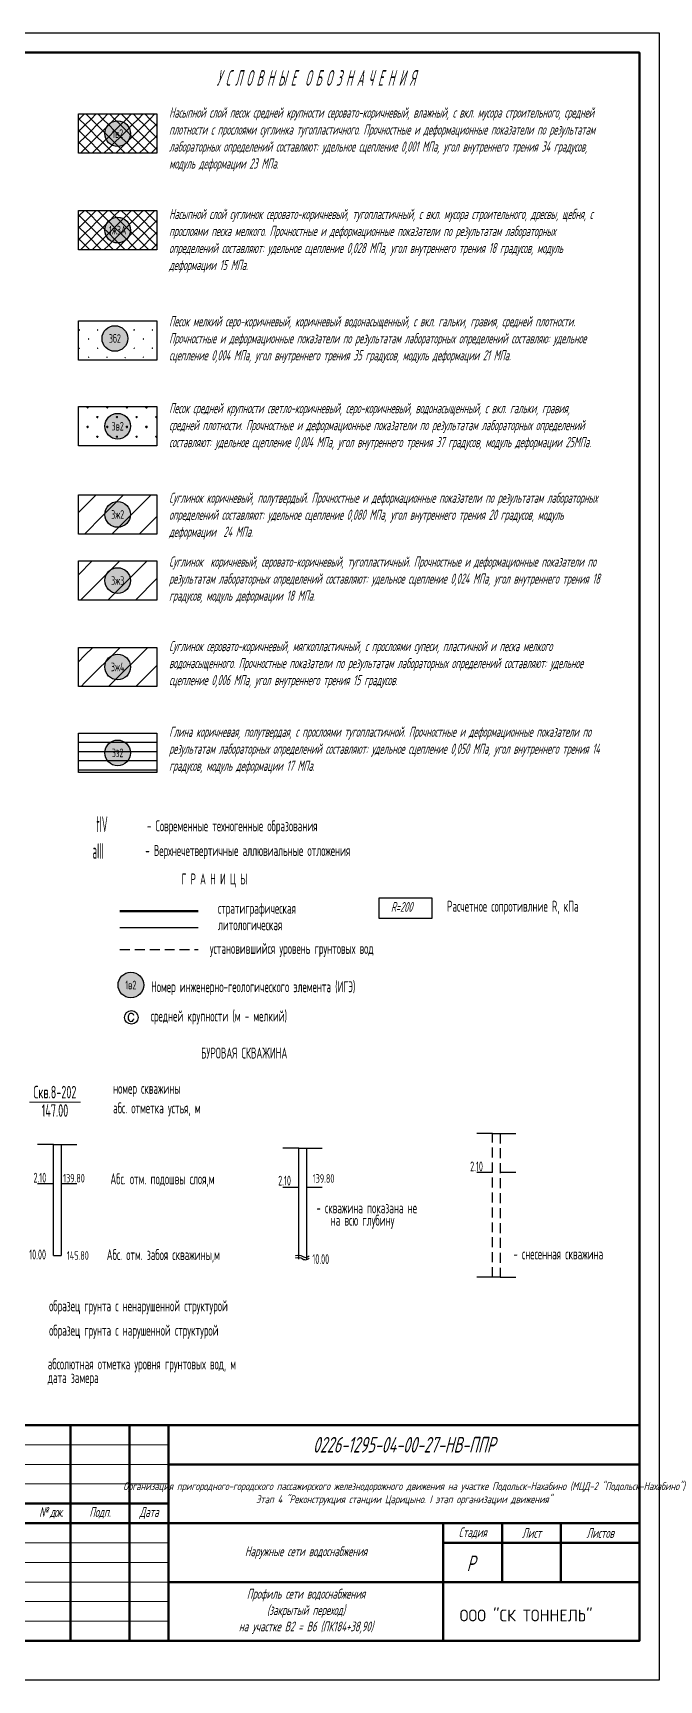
# Model space of a CAD drawing. Header units: metres. Extents: x -30 to 2050, y -904 to 400.
# Drawn here: x 1296.5 to 1456.1, y -904 to -484 of the extents above; entities that cross this region are included whole.
import ezdxf
from ezdxf.enums import TextEntityAlignment as Align

# ---------------------------------------------------------------- set-up
doc = ezdxf.new("R2010")
doc.units = ezdxf.units.M
doc.header["$LTSCALE"] = 0.2
doc.linetypes.add('штриховая', pattern=[19.05, 12.7, -6.35])
doc.layers.add('МГТ_ИГ_Геология', color=252, linetype='Continuous')
doc.styles.add('GOST-2.304_Type-B', font='GOST_Common.ttf')
doc.styles.add('SPDS', font='SPDS', dxfattribs={"width": 0.7, "oblique": 15, "height": 2.5})
doc.styles.get("Standard").update_dxf_attribs({"font": 'SPDS.shx', "width": 0.7, "oblique": 15, "height": 3})
doc.styles.add('Стиль Simplex', font='simplex.shx')
doc.styles.add('ШТАМП_СПДС', font='spds.shx', dxfattribs={"width": 0.8, "oblique": 15, "height": 2.5})

# ---------------------------------------------------------------- blocks, each defined once
blk = doc.blocks.new('CCE')
at = {"layer": 'МГТ_ИГ_Геология', "flags": 128}
blk.add_lwpolyline([(0.238, 0.049), (0.229, 0.075), (0.212, 0.091), (0.196, 0.103), (0.17, 0.107), (0.147, 0.103), (0.131, 0.093), (0.119, 0.084), (0.112, 0.068), (0.103, 0.049), (0.096, 0.035), (0.096, 0.014), (0.096, -0.005), (0.096, -0.023), (0.1, -0.04), (0.114, -0.063), (0.131, -0.084), (0.142, -0.091), (0.168, -0.098), (0.191, -0.096), (0.203, -0.091), (0.226, -0.07), (0.233, -0.049), (0.238, -0.04), (0.238, -0.033)], dxfattribs=at)
at = {"layer": 'МГТ_ИГ_Геология'}
blk.add_circle((0.178, 0.004), 0.173, dxfattribs=at)
blk = doc.blocks.new('круг1_-30_2')
at = {"layer": 'МГТ_ИГ_Геология', "true_color": 0xffffff}
blk.add_hatch(color=7, dxfattribs=at).paths.add_polyline_path([(-0.327, 0, 1), (0.327, 0, 1)])
at = {"color": 7, "lineweight": 25}
blk.add_circle((0, 0), 0.327, dxfattribs=at)
at = {"color": 7, "lineweight": 25, "style": 'Стиль Simplex', "width": 0.590909}
blk.add_text('1в2', height=0.22, dxfattribs=at).set_placement((0, 0), align=Align.MIDDLE_CENTER)
blk = doc.blocks.new('уке')
at = {"layer": 'МГТ_ИГ_Геология'}
blk.add_lwpolyline([(147.85, -230.19), (161.29, -230.19), (161.29, -235.48), (147.85, -235.48)], close=True, dxfattribs=at)
at = {"layer": 'МГТ_ИГ_Геология', "insert": (150.84, -231.29), "char_height": 2.5, "attachment_point": 1}
blk.add_mtext_dynamic_manual_height_columns('R=200', width=10.097, gutter_width=15, heights=[0], dxfattribs=at)
blk = doc.blocks.new('круг1_-26_3_-64_')
at = {"layer": 'МГТ_ИГ_Геология', "true_color": 0xffffff}
blk.add_hatch(color=7, dxfattribs=at).paths.add_polyline_path([(-0.327, 0, 1), (0.327, 0, 1)])
at = {"color": 7, "lineweight": 25}
blk.add_circle((0, 0), 0.327, dxfattribs=at)
at = {"color": 7, "lineweight": 20, "style": 'Стиль Simplex', "width": 0.590909}
blk.add_text('1ж3А', height=0.22, dxfattribs=at).set_placement((0, 0), align=Align.MIDDLE_CENTER)
blk = doc.blocks.new('круг3_-31_2')
at = {"true_color": 0xffffff}
blk.add_hatch(color=7, dxfattribs=at).paths.add_polyline_path([(-0.327, 0, 1), (0.327, 0, 1)])
at = {"color": 7, "lineweight": 25}
blk.add_circle((0, 0), 0.327, dxfattribs=at)
at = {"color": 18, "lineweight": 25, "true_color": 0x000000, "style": 'Стиль Simplex', "width": 0.590909}
blk.add_text('3б2', height=0.22, dxfattribs=at).set_placement((0, 0), align=Align.MIDDLE_CENTER)
blk = doc.blocks.new('круг3_-30_2')
at = {"true_color": 0xffffff}
blk.add_hatch(color=7, dxfattribs=at).paths.add_polyline_path([(-0.327, 0, 1), (0.327, 0, 1)])
at = {"color": 7, "lineweight": 25}
blk.add_circle((0, 0), 0.327, dxfattribs=at)
at = {"color": 7, "lineweight": 25, "style": 'Стиль Simplex', "width": 0.590909}
blk.add_text('3в2', height=0.22, dxfattribs=at).set_placement((0, 0), align=Align.MIDDLE_CENTER)
blk = doc.blocks.new('круг3_-26_2')
at = {"true_color": 0xffffff}
blk.add_hatch(color=7, dxfattribs=at).paths.add_polyline_path([(-0.327, 0, 1), (0.327, 0, 1)])
at = {"color": 7, "lineweight": 25}
blk.add_circle((0, 0), 0.327, dxfattribs=at)
at = {"color": 7, "lineweight": 25, "style": 'Стиль Simplex', "width": 0.590909}
blk.add_text('3ж2', height=0.22, dxfattribs=at).set_placement((0, 0), align=Align.MIDDLE_CENTER)
blk = doc.blocks.new('круг3_-26_3')
at = {"true_color": 0xffffff}
blk.add_hatch(color=7, dxfattribs=at).paths.add_polyline_path([(-0.327, 0, 1), (0.327, 0, 1)])
at = {"color": 7, "lineweight": 25}
blk.add_circle((0, 0), 0.327, dxfattribs=at)
at = {"color": 7, "lineweight": 25, "style": 'Стиль Simplex', "width": 0.590909}
blk.add_text('3ж3', height=0.22, dxfattribs=at).set_placement((0, 0), align=Align.MIDDLE_CENTER)
blk = doc.blocks.new('круг3_-26_4')
at = {"true_color": 0xffffff}
blk.add_hatch(color=7, dxfattribs=at).paths.add_polyline_path([(-0.327, 0, 1), (0.327, 0, 1)])
at = {"color": 7, "lineweight": 25}
blk.add_circle((0, 0), 0.327, dxfattribs=at)
at = {"color": 7, "lineweight": 25, "style": 'Стиль Simplex', "width": 0.590909}
blk.add_text('3ж4', height=0.22, dxfattribs=at).set_placement((0, 0), align=Align.MIDDLE_CENTER)
blk = doc.blocks.new('круг3_-25_2')
at = {"true_color": 0xffffff}
blk.add_hatch(color=7, dxfattribs=at).paths.add_polyline_path([(-0.327, 0, 1), (0.327, 0, 1)])
at = {"color": 7, "lineweight": 25}
blk.add_circle((0, 0), 0.327, dxfattribs=at)
at = {"color": 18, "lineweight": 25, "true_color": 0x000000, "style": 'Стиль Simplex', "width": 0.590909}
blk.add_text('3з2', height=0.22, dxfattribs=at).set_placement((0, 0), align=Align.MIDDLE_CENTER)
blk = doc.blocks.new('DN')
at = {"linetype": 'Continuous', "lineweight": 30, "flags": 128}
for points in [[(-0.126, -0.007), (-0.117, -0.002), (-0.073, 0.011), (-0.033, 0.011), (0.003, 0), (0.02, -0.007), (0.039, -0.019), (0.074, -0.037), (0.103, -0.043), (0.125, -0.048), (0.151, -0.043), (0.18, -0.036), (0.213, -0.019), (0.223, -0.012)], [(-0.126, -0.068), (-0.117, -0.063), (-0.073, -0.05), (-0.033, -0.05), (0.003, -0.059), (0.02, -0.067), (0.039, -0.079), (0.074, -0.098), (0.103, -0.103), (0.125, -0.108), (0.151, -0.103), (0.18, -0.095), (0.213, -0.079), (0.223, -0.072)]]:
    blk.add_lwpolyline(points, dxfattribs=at)

msp = doc.modelspace()

# ---------------------------------------------------------------- hatches: boundary and pattern name
at = {"layer": 'МГТ_ИГ_Геология'}
h = msp.add_hatch(dxfattribs=at)
h.set_pattern_fill('GR24', color=251, scale=10, style=0, pattern_type=2)
h.set_pattern_definition([(225, (-866.7152, -1969.9772), (3e-16, -3), [2.1213, -2.1213407]), (315, (-868.2152, -1968.4772), (3, 0), [2.1213, -2.1213407]), (45, (-869.7152, -1969.9772), (0, 3), [2.1213, -2.1213407]), (135, (-868.2152, -1971.4772), (-3, 3e-16), [2.1213, -2.1213407])])
h.paths.add_polyline_path([(1308.0692, -504.67718), (1328.0692, -504.67718), (1328.0692, -514.67718), (1308.0692, -514.67718)])
h = msp.add_hatch(dxfattribs=at)
h.set_pattern_fill('GR24', color=251, scale=10, style=0, pattern_type=2)
h.set_pattern_definition([(225, (-866.7152, -1964.5938), (3e-16, -3), [2.1213, -2.1213407]), (315, (-868.2152, -1963.0938), (3, 0), [2.1213, -2.1213407]), (45, (-869.7152, -1964.5938), (0, 3), [2.1213, -2.1213407]), (135, (-868.2152, -1966.0938), (-3, 3e-16), [2.1213, -2.1213407])])
h.paths.add_polyline_path([(1308.0692, -529.29378), (1328.0692, -529.29378), (1328.0692, -539.29378), (1308.0692, -539.29378)])
h = msp.add_hatch(dxfattribs=at)
h.set_pattern_fill('GR29', color=251, scale=10, style=0, pattern_type=2)
h.set_pattern_definition([(197.87055, (-396.82974, -726.91464), (-13.93858614, -4.643934418), [0.05431, -151.279249]), (197.87055, (-399.12974, -729.21464), (-13.93858614, -4.643934418), [0.05431, -151.279249]), (270, (-399.181, -729.2314), (4.646195, 3e-16), [0.054306, -4.589628]), (270, (-396.881, -726.9314), (4.646195, 3e-16), [0.054306, -4.589628]), (342.12945, (-396.88074, -726.98564), (130.093470641, -41.795409755), [0.05431, -151.279249]), (342.12945, (-399.18074, -729.28564), (130.093470641, -41.795409755), [0.05431, -151.279249]), (53.95936, (-396.82974, -727.00264), (23.2309769, 32.50754092), [0.05431, -63.120667]), (53.95936, (-399.12974, -729.30264), (23.2309769, 32.50754092), [0.05431, -63.120667]), (126.04064, (-399.09754, -729.25864), (-13.93858614, 18.57573767), [0.054306, -63.120671]), (126.04064, (-396.79754, -726.95864), (-13.93858614, 18.57573767), [0.054306, -63.120671])])
h.paths.add_polyline_path([(1328.0692, -557.44192), (1308.0692, -557.44192), (1308.0692, -567.44192), (1328.0692, -567.44192)])
h.paths.add_polyline_path([(1314.08906, -561.92498, -1), (1320.6349, -561.92498, -1)], flags=16)
h = msp.add_hatch(dxfattribs=at)
h.set_pattern_fill('GR28', color=251, scale=10, style=0, pattern_type=2)
h.set_pattern_definition([(90, (-869.7152, -1999.5104), (-2.5, 2.5), [0.11, -4.89]), (45, (-869.7152, -1999.4004), (-2.5, 2.5), [0.113137, -3.422397]), (0, (-869.6352, -1999.3204), (2.5, 2.5), [0.11, -4.89]), (315, (-869.5252, -1999.3204), (2.5, 2.5), [0.113137, -3.422397]), (90, (-869.4452, -1999.5104), (-2.5, 2.5), [0.11, -4.89]), (45, (-869.5252, -1999.5904), (-2.5, 2.5), [0.113137, -3.422397]), (0, (-869.6352, -1999.5904), (2.5, 2.5), [0.11, -4.89]), (315, (-869.7152, -1999.5104), (2.5, 2.5), [0.113137, -3.422397])])
h.paths.add_polyline_path([(1308.0692, -579.29036), (1328.0692, -579.29036), (1328.0692, -589.29036), (1308.0692, -589.29036)])
h = msp.add_hatch(dxfattribs=at)
h.set_pattern_fill('GR38', color=251, scale=10, style=0, pattern_type=2)
h.set_pattern_definition([(45, (-869.715, -1993.096), (0, 21), [9.8995, -19.79898]), (45, (-855.715, -2007.096), (0, 21), [9.8995, -19.79898]), (45, (-869.715, -2007.096), (0, 21), [14.142, -15.55648]), (45, (-859.715, -1997.096), (0, 21), [15.556, -14.14248]), (45, (-862.715, -2007.096), (0, 21), [19.799, -9.89948]), (45, (-869.715, -2000.096), (0, 21), [19.799, -9.89948])])
h.paths.add_polyline_path([(1308.0692, -601.79638), (1328.0692, -601.79638), (1328.0692, -611.79638), (1308.0692, -611.79638)])
h = msp.add_hatch(dxfattribs=at)
h.set_pattern_fill('GR38', color=251, scale=10, style=0, pattern_type=2)
h.set_pattern_definition([(45, (-869.715, -1994.942), (0, 21), [9.8995, -19.79898]), (45, (-855.715, -2008.942), (0, 21), [9.8995, -19.79898]), (45, (-869.715, -2008.942), (0, 21), [14.142, -15.55648]), (45, (-859.715, -1998.942), (0, 21), [15.556, -14.14248]), (45, (-862.715, -2008.942), (0, 21), [19.799, -9.89948]), (45, (-869.715, -2001.942), (0, 21), [19.799, -9.89948])])
h.paths.add_polyline_path([(1308.0692, -618.64179), (1328.0692, -618.64179), (1328.0692, -628.64179), (1308.0692, -628.64179)])
h = msp.add_hatch(dxfattribs=at)
h.set_pattern_fill('GR38', color=256, scale=10, style=0, pattern_type=2)
h.set_pattern_definition([(45, (1099.731, -2000.684), (0, 21), [9.8995, -19.799]), (45, (1113.731, -2014.684), (0, 21), [9.8995, -19.799]), (45, (1099.731, -2014.684), (0, 21), [14.142, -15.5565]), (45, (1109.731, -2004.684), (0, 21), [15.556, -14.1425]), (45, (1106.731, -2014.684), (0, 21), [19.799, -9.8995]), (45, (1099.731, -2007.684), (0, 21), [19.799, -9.8995])])
h.paths.add_polyline_path([(1308.0692, -640.68441), (1328.0692, -640.68441), (1328.0692, -650.68441), (1308.0692, -650.68441)])
h = msp.add_hatch(dxfattribs=at)
h.set_pattern_fill('GR07', color=251, scale=10, style=0, pattern_type=2)
h.set_pattern_definition([(0, (-869.805, -2022.883), (0, 7), [16.33, 0]), (0, (-869.805, -2020.553), (0, 7), [16.33, 0]), (0, (-869.805, -2018.213), (0, 7), [16.33, 0])])
h.paths.add_polyline_path([(1308.0692, -662.5831), (1328.0692, -662.5831), (1328.0692, -672.5831), (1308.0692, -672.5831)])

# ---------------------------------------------------------------- linework, layer by layer
at = {"elevation": -0.01578}
msp.add_lwpolyline([(1456.07133, -904.00968), (-29.92867, -904.00968), (-29.92867, -484.00968), (1456.07133, -484.00968)], close=True, dxfattribs=at)
at = {"color": 7, "linetype": 'Continuous', "lineweight": 50, "elevation": -0.01578}
for points in [[(-9.92867, -489.00968), (1451.07133, -489.00968), (1451.07133, -894.00968), (-9.92867, -894.00968)], [(1266.07133, -839.00968), (1451.07133, -839.00968), (1451.07133, -894.00968), (1266.07133, -894.00968)]]:
    msp.add_lwpolyline(points, close=True, dxfattribs=at)
for points in [[(1306.07133, -839.00968), (1306.07133, -894.00968)], [(1321.07133, -839.00968), (1321.07133, -894.00968)], [(1331.07133, -839.00968), (1331.07133, -894.00968)], [(1331.07133, -849.00968), (1451.07133, -849.00968)], [(1266.07133, -859.00968), (1331.07133, -859.00968)], [(1266.07133, -864.00968), (1331.07133, -864.00968)], [(1331.07133, -864.00968), (1451.07133, -864.00968)], [(1401.07133, -864.00968), (1401.07133, -894.00968)], [(1416.07133, -864.00968), (1416.07133, -879.00968)], [(1431.07133, -864.00968), (1431.07133, -879.00968)], [(1401.07133, -869.00968), (1451.07133, -869.00968)], [(1331.07133, -879.00968), (1451.07133, -879.00968)]]:
    msp.add_lwpolyline(points, dxfattribs=at)
at = {"color": 7, "linetype": 'Continuous', "lineweight": 20, "elevation": -0.01578}
for points in [[(1266.07133, -844.00968), (1331.07133, -844.00968)], [(1266.07133, -849.00968), (1331.07133, -849.00968)], [(1266.07133, -854.00968), (1331.07133, -854.00968)], [(1266.07133, -869.00968), (1331.07133, -869.00968)], [(1266.07133, -874.00968), (1331.07133, -874.00968)], [(1266.07133, -879.00968), (1331.07133, -879.00968)], [(1266.07133, -884.00968), (1331.07133, -884.00968)], [(1266.07133, -889.00968), (1331.07133, -889.00968)]]:
    msp.add_lwpolyline(points, dxfattribs=at)
at = {"layer": 'МГТ_ИГ_Геология', "linetype": 'Continuous', "lineweight": 50}
msp.add_line((1318.62775, -707.91528, -0.01578), (1338.62775, -707.91528, -0.01578), dxfattribs=at)
at = {"layer": 'МГТ_ИГ_Геология', "linetype": 'Continuous', "lineweight": 25}
for p, q in [((1318.62775, -712.11528, -0.01578), (1338.62775, -712.11528, -0.01578)), ((1301.67786, -767.46464, -0.01578), (1303.67786, -767.46464, -0.01578)), ((1301.67786, -795.78185, -0.01578), (1301.67786, -767.46464, -0.01578)), ((1303.67786, -767.46464, -0.01578), (1303.67786, -795.78185, -0.01578)), ((1364.21731, -768.38233, -0.01578), (1366.21731, -768.38233, -0.01578)), ((1364.21731, -796.69955, -0.01578), (1364.21731, -768.38233, -0.01578)), ((1366.21731, -768.38233, -0.01578), (1366.21731, -796.69955, -0.01578))]:
    msp.add_line(p, q, dxfattribs=at)
at = {"layer": 'МГТ_ИГ_Геология', "linetype": 'штриховая', "lineweight": 30}
msp.add_line((1318.62775, -717.72323, -0.01578), (1338.62775, -717.72323, -0.01578), dxfattribs=at)
at = {"layer": 'МГТ_ИГ_Геология', "linetype": 'Continuous', "lineweight": 0}
msp.add_line((1295.58359, -756.68658, -0.01578), (1308.58359, -756.68658, -0.01578), dxfattribs=at)
at = {"layer": 'МГТ_ИГ_Геология', "linetype": 'Continuous', "lineweight": 25}
for points in [[(1308.0692, -504.67718), (1328.0692, -504.67718), (1328.0692, -514.67718), (1308.0692, -514.67718), (1308.0692, -504.67718), (1308.0692, -504.67718)], [(1308.0692, -529.29378), (1328.0692, -529.29378), (1328.0692, -539.29378), (1308.0692, -539.29378), (1308.0692, -529.29378), (1308.0692, -529.29378)], [(1308.0692, -557.44192), (1328.0692, -557.44192), (1328.0692, -567.44192), (1308.0692, -567.44192), (1308.0692, -557.44192), (1308.0692, -557.44192)], [(1308.0692, -579.29036), (1328.0692, -579.29036), (1328.0692, -589.29036), (1308.0692, -589.29036), (1308.0692, -579.29036), (1308.0692, -579.29036)], [(1308.0692, -601.79638), (1328.0692, -601.79638), (1328.0692, -611.79638), (1308.0692, -611.79638), (1308.0692, -601.79638), (1308.0692, -601.79638)], [(1308.0692, -618.64179), (1328.0692, -618.64179), (1328.0692, -628.64179), (1308.0692, -628.64179), (1308.0692, -618.64179), (1308.0692, -618.64179)], [(1308.0692, -640.68441), (1328.0692, -640.68441), (1328.0692, -650.68441), (1308.0692, -650.68441), (1308.0692, -640.68441), (1308.0692, -640.68441)], [(1308.0692, -662.5831), (1328.0692, -662.5831), (1328.0692, -672.5831), (1308.0692, -672.5831), (1308.0692, -662.5831), (1308.0692, -662.5831)]]:
    msp.add_lwpolyline(points, close=True, dxfattribs=at)
at = {"layer": 'МГТ_ИГ_Геология', "linetype": 'Continuous', "lineweight": 25, "flags": 128}
for points in [[(1301.67786, -767.46464), (1297.67786, -767.46464)], [(1303.67786, -767.46464), (1307.67786, -767.46464)], [(1364.21731, -768.38233), (1360.21731, -768.38233)], [(1366.21731, -768.38233), (1370.21731, -768.38233)], [(1413.59966, -764.61425), (1409.59966, -764.61425)], [(1415.59966, -764.61425), (1419.59966, -764.61425)], [(1409.59966, -774.53198), (1413.59966, -774.53198)], [(1415.59966, -774.53198), (1419.59966, -774.53198)], [(1297.67786, -777.38237), (1301.67786, -777.38237)], [(1303.67786, -777.38237), (1307.67786, -777.38237)], [(1360.21731, -778.30007), (1364.21731, -778.30007)], [(1366.21731, -778.30007), (1370.21731, -778.30007)], [(1413.59966, -801.26864), (1409.59966, -801.26864)], [(1415.59966, -801.26864), (1419.59966, -801.26864)]]:
    msp.add_lwpolyline(points, dxfattribs=at)
at = {"layer": 'МГТ_ИГ_Геология', "linetype": 'штриховая', "lineweight": 25}
msp.add_lwpolyline([(1413.59966, -764.61425), (1415.59966, -764.61425), (1415.59966, -801.26864), (1413.59966, -801.26864), (1413.59966, -764.61425), (1413.59966, -764.61425)], close=True, dxfattribs=at)
at = {"layer": 'МГТ_ИГ_Геология', "linetype": 'Continuous', "lineweight": 25, "elevation": -0.01578}
msp.add_lwpolyline([(1301.67786, -795.78185), (1303.67786, -795.78185)], dxfattribs=at)

# ---------------------------------------------------------------- block references
at = {"layer": 'МГТ_ИГ_Геология', "xscale": 10, "yscale": 10, "zscale": 10}
for name, p in [('круг1_-30_2', (1318.0692, -509.67718, -0.01578)), ('круг1_-26_3_-64_', (1318.0692, -534.29378, -0.01578)), ('круг3_-31_2', (1317.36198, -561.92498, -0.01578)), ('круг3_-30_2', (1318.0692, -584.29036, -0.01578)), ('круг3_-26_2', (1318.0692, -606.79638, -0.01578)), ('круг3_-26_3', (1318.0692, -623.64179, -0.01578)), ('круг3_-26_4', (1318.0692, -645.68441, -0.01578)), ('круг3_-25_2', (1318.0692, -667.5831, -0.01578)), ('круг1_-30_2', (1321.4346, -726.77693, -0.01578)), ('CCE', (1319.79067, -735.07411, -0.01578)), ('DN', (1364.69346, -795.75237, -0.01578))]:
    msp.add_blockref(name, p, dxfattribs=at)
at = {"layer": 'МГТ_ИГ_Геология', "color": 7, "lineweight": 25}
msp.add_blockref('уке', (1236.87943, -474.32831, -0.01578), dxfattribs=at)

# ---------------------------------------------------------------- texts
at = {"char_height": 2.6, "attachment_point": 1}
for s, insert in [('Насыпной слой песок средней крупности серовато-коричневый, влажный, с вкл. мусора строительного, средней плотности с прослоями суглинка тугопластичного. Прочностные и деформационные показатели по результатам лабораторных определений составляют: удельное сцепление 0,001 МПа, угол внутреннего трения 34 градусов, модуль деформации 23 МПа.', (1331.18509, -503.00244, -0.01578)), ('Насыпной слой суглинок серовато-коричневый, тугопластичный, с вкл. мусора строительного, дресвы, щебня, с прослоями песка мелкого. Прочностные и деформационные показатели по результатам лабораторных определений составляют: удельное сцепление 0,028 МПа, угол внутреннего трения 18 градусов, модуль деформации 15 МПа.', (1331.18509, -528.87138, -0.01578)), ('Песок мелкий серо-коричневый, коричневый водонасыщенный, с вкл. гальки, гравия, средней плотности. Прочностные и деформационные показатели по результатам лабораторных определений составляю: удельное сцепление 0,004 МПа, угол внутреннего трения 35 градусов, модуль деформации 21 МПа.', (1331.18509, -556.22979, -0.01578)), ('Песок средней крупности светло-коричневый, серо-коричневый, водонасыщенный, с вкл. гальки, гравия, средней плотности. Прочностные и деформационные показатели по результатам лабораторных определений составляют: удельное сцепление 0,004 МПа, угол внутреннего трения 37 градусов, модуль деформации 25МПа.\\P ', (1331.18509, -578.37182, -0.01578)), ('Суглинок коричневый, полутвердый. Прочностные и деформационные показатели по результатам лабораторных определений составляют: удельное сцепление 0,080 МПа, угол внутреннего трения 20 градусов, модуль деформации  24 МПа.', (1331.18509, -601.22915, -0.01578)), ('Суглинок  коричневый, серовато-коричневый, тугопластичный. Прочностные и деформационные показатели по результатам лабораторных определений составляют: удельное сцепление 0,024 МПа, угол внутреннего трения 18 градусов, модуль деформации 18 МПа.', (1331.18509, -617.51538, -0.01578)), ('Суглинок серовато-коричневый, мягкопластичный, с прослоями супеси, пластичной и песка мелкого водонасыщенного. Прочностные показатели по результатам лабораторных определений составляют: удельное сцепление 0,006 МПа, угол внутреннего трения 15 градусов.', (1331.18509, -639.05317, -0.01578)), ('Глина коричневая, полутвердая, с прослоями тугопластичной. Прочностные и деформационные показатели по результатам лабораторных определений составляют: удельное сцепление 0,050 МПа, угол внутреннего трения 14 градусов, модуль деформации 17 МПа.', (1331.18509, -660.89931, -0.01578))]:
    msp.add_mtext_dynamic_manual_height_columns(s, width=106.1713942, gutter_width=15, heights=[0], dxfattribs=dict(at, insert=insert))
at = {"color": 7, "linetype": 'Continuous', "lineweight": 20}
for s, insert, char_height, width, attachment_point, style in [('\\pxqc;0226-1295-04-00-27-НВ-ППР', (1331.07133, -844.00968, -0.01578), 4, 120, 4, 'ШТАМП_СПДС'), ('\\pxqc;Организация пригородного-городского пассажирского железнодорожного движения на участке Подольск-Нахабино (МЦД-2 "Подольск-Нахабино") Этап 4 "Реконструкция станции Царицыно. I этап организации движения"', (1331.07133, -856.50968, -0.01578), 2, 120, 4, 'ШТАМП_СПДС'), ('{\\T0.85;№ док.}', (1301.07133, -859.90834, -0.01578), 2.5, 10, 2, 'ШТАМП_СПДС'), ('Подп.', (1313.57133, -859.90834, -0.01578), 2.5, 15, 2, 'ШТАМП_СПДС'), ('Дата', (1326.07133, -859.90834, -0.01578), 2.5, 10, 2, 'ШТАМП_СПДС'), ('Стадия', (1408.57133, -866.50968, -0.01578), 2.5, 15, 5, 'ШТАМП_СПДС'), ('Лист', (1423.57133, -866.50968, -0.01578), 2.5, 15, 5, 'ШТАМП_СПДС'), ('Листов', (1441.07133, -866.50968, -0.01578), 2.5, 20, 5, 'ШТАМП_СПДС'), ('\\pxqc;Наружные сети водоснабжения', (1331.07133, -871.50968, -0.01578), 2.5, 70, 4, 'ШТАМП_СПДС'), ('Р', (1407.0471, -874.25704, -0.01578), 4, 20, 4, 'ШТАМП_СПДС'), ('\\pxqc;Профиль сети водоснабжения\\P(закрытый переход)\\Pна участке В2 = В6 (ПК184+38,90)', (1331.07133, -886.50968, -0.01578), 2.5, 70, 4, 'ШТАМП_СПДС'), ('ООО "СК ТОННЕЛЬ"', (1405.24587, -887.54731, -0.01578), 3, 62.259703, 4, 'GOST-2.304_Type-B')]:
    msp.add_mtext(s, dxfattribs=dict(at, insert=insert, char_height=char_height, width=width, attachment_point=attachment_point, style=style))
at = {"layer": 'МГТ_ИГ_Геология', "color": 0, "lineweight": 25, "style": 'SPDS', "oblique": 15, "width": 0.571429}
msp.add_text('У С Л О В Н Ы Е  О Б О З Н А Ч Е Н И Я', height=4, dxfattribs=at).set_placement((1368.59359, -497.48356, -0.01578), align=Align.CENTER)
at = {"layer": 'МГТ_ИГ_Геология', "lineweight": 30, "style": 'Стиль Simplex', "width": 0.4}
for s, p in [('tIV', (1312.64552, -685.76303, -0.01578)), ('aIII', (1311.65437, -692.58509, -0.01578))]:
    msp.add_text(s, height=4, dxfattribs=at).set_placement(p, align=Align.MIDDLE_LEFT)
at = {"layer": 'МГТ_ИГ_Геология', "color": 7, "lineweight": 25, "style": 'Стиль Simplex', "width": 0.571429}
for s, p in [('- Современные техногенные образования', (1325.52636, -684.78006, -0.01578)), ('- Верхнечетвертичные аллювиальные отложения', (1325.09834, -691.08559, -0.01578)), ('Расчетное сопротивлние R, кПа ', (1402.02845, -705.28606, -0.01578)), ('Абс. отм. подошвы слоя,м', (1316.2163, -774.80533, -0.01578)), ('- скважина показана не ', (1368.72412, -782.20699, -0.01578)), ('на всю глубину', (1372.35735, -785.344, -0.01578)), ('Абс. отм. забоя скважины,м', (1315.29194, -794.13854, -0.01578))]:
    msp.add_text(s, height=2.8, dxfattribs=at).set_placement(p, align=Align.TOP_LEFT)
for s, p in [('Г Р А Н И Ц Ы', (1334.34469, -699.74357, -0.01578)), ('стратиграфическая', (1343.62775, -707.21528, -0.01578)), ('литологическая', (1343.62775, -711.41528, -0.01578)), ('установившийся уровень грунтовых вод', (1341.56463, -717.44816, -0.01578)), ('Номер инженерно-геологического элемента (ИГЭ)', (1326.59012, -727.21119, -0.01578)), ('средней крупности (м - мелкий)', (1326.50958, -734.68434, -0.01578))]:
    msp.add_text(s, height=2.8, dxfattribs=at).set_placement(p, align=Align.MIDDLE_LEFT)
at = {"layer": 'МГТ_ИГ_Геология', "color": 7, "lineweight": 25, "style": 'Стиль Simplex'}
for s, height, width, p in [('БУРОВАЯ СКВАЖИНА', 2.8, 0.571429, (1339.33291, -745.53035, -0.01578)), ('номер скважины', 2.8, 0.571429, (1316.90607, -754.53193, -0.01578)), ('абс. отметка устья, м', 2.8, 0.571429, (1316.90607, -759.53193, -0.01578)), ('139.80', 2.2, 0.590909, (1304.1723, -777.14228, -0.01578)), ('139.80', 2.2, 0.590909, (1367.78972, -777.21188, -0.01578)), ('145.80', 2.2, 0.590909, (1305.12996, -796.85347, -0.01578)), ('образец грунта с ненарушенной структурой ', 2.8, 0.571429, (1300.61042, -809.9887, -0.01578)), ('образец грунта с нарушенной структурой ', 2.8, 0.571429, (1300.61042, -816.2287, -0.01578)), ('абсолютная отметка уровня грунтовых вод, м', 2.8, 0.571429, (1300.26208, -824.79037, -0.01578)), ('дата замера', 2.8, 0.571429, (1300.26208, -828.29037, -0.01578))]:
    msp.add_text(s, height=height, dxfattribs=dict(at, width=width)).set_placement(p)
at = {"layer": 'МГТ_ИГ_Геология', "lineweight": 25, "style": 'Стиль Simplex', "width": 0.5625}
msp.add_text('Скв.8-202', height=3.2, dxfattribs=at).set_placement((1302.08359, -755.68658, -0.01578), align=Align.CENTER)
msp.add_text('147.00', height=3.2, dxfattribs=at).set_placement((1302.08359, -757.18658, -0.01578), align=Align.TOP_CENTER)
at = {"layer": 'МГТ_ИГ_Геология', "lineweight": 25, "style": 'Стиль Simplex', "width": 0.52}
for s, p in [('2.10', (1407.92781, -774.28542, -0.01578)), ('2.10', (1296.61522, -777.15482, -0.01578)), ('2.10', (1358.99347, -777.91458, -0.01578)), ('10.00', (1295.52792, -796.7531, -0.01578)), ('10.00', (1367.69685, -797.91639, -0.01578))]:
    msp.add_text(s, height=2.5, dxfattribs=at).set_placement(p)
at = {"layer": 'МГТ_ИГ_Геология', "lineweight": 25, "style": 'Стиль Simplex', "width": 0.571429}
msp.add_text('- снесенная скважина', height=2.8, dxfattribs=at).set_placement((1418.93101, -793.94992, -0.01578), align=Align.TOP_LEFT)

doc.saveas('drawing.dxf')
